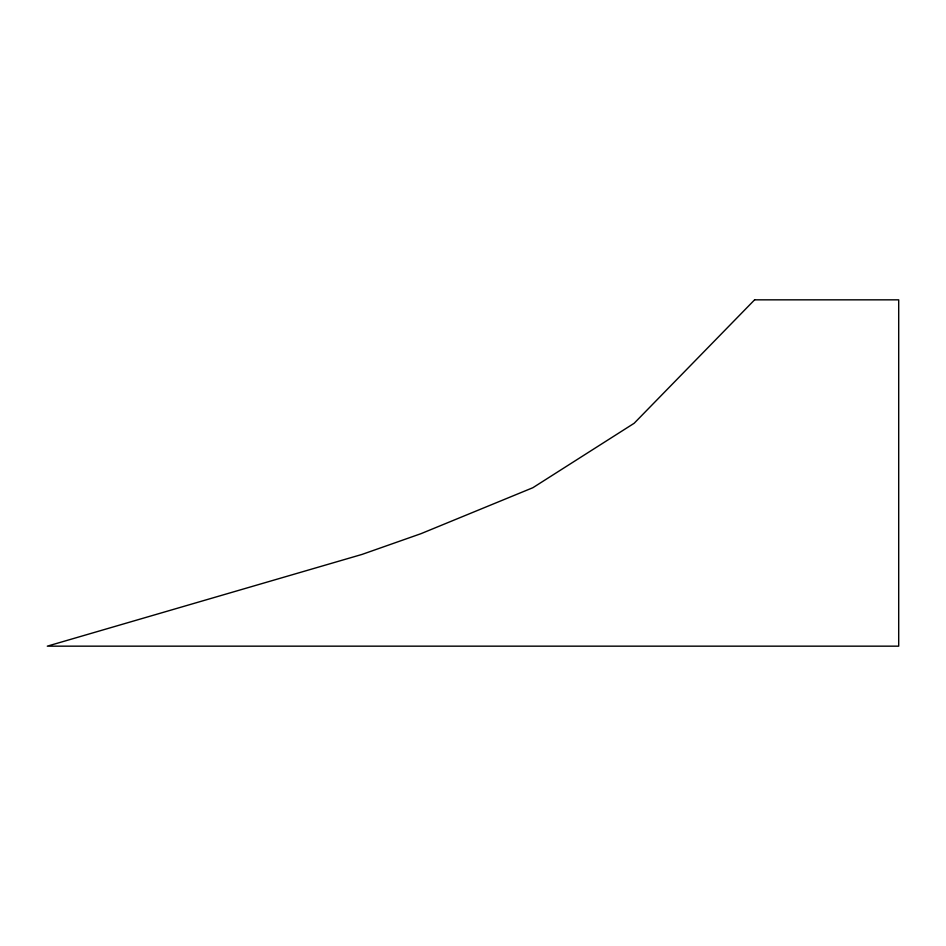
<?xml version="1.0" encoding="UTF-8"?>
<svg xmlns="http://www.w3.org/2000/svg" width="946" height="946" viewBox="0 0 946 946"><rect width="100%" height="100%" fill="white"/><g stroke="black" fill="none" stroke-linecap="round" stroke-linejoin="round"><path stroke-width="1.42" d="M754.601 299.835L634.139 423.288L532.858 487.722L420.923 533.698L362.011 554.427L47.3 646.165L898.7 646.165L898.7 299.835L754.601 299.835"/></g></svg>
